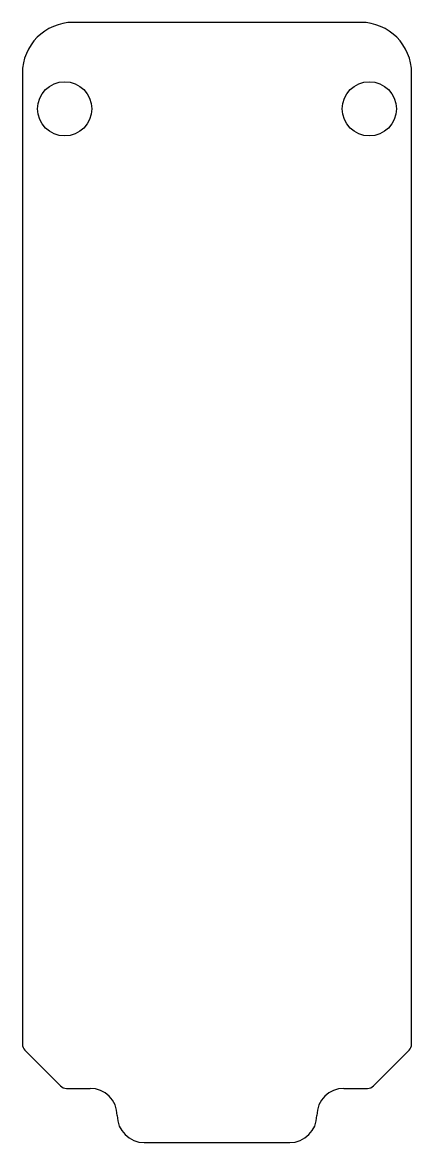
# Model space of a CAD drawing. Header units: millimetres. Extents: x -11.5 to 11.5, y 17 to 83.1.
import ezdxf

# ---------------------------------------------------------------- set-up
doc = ezdxf.new("R2010")
doc.units = ezdxf.units.MM

msp = doc.modelspace()

# ---------------------------------------------------------------- linework, layer by layer
at = {"color": 7, "linetype": 'Continuous', "lineweight": 25}
for p, q in [((8.5, 83.1), (-8.5, 83.1)), ((-11.5, 80.1), (-11.5, 22.807)), ((11.5, 22.807), (11.5, 80.1)), ((-11.354, 22.454), (-9.246, 20.346)), ((9.246, 20.346), (11.354, 22.454)), ((-8.893, 20.2), (-7.5, 20.2)), ((7.5, 20.2), (8.893, 20.2)), ((-4.3, 17), (4.3, 17))]:
    msp.add_line(p, q, dxfattribs=at)
for centre in [(-9, 78), (9, 78)]:
    msp.add_circle(centre, 1.6, dxfattribs=at)
for centre, radius, start, end in [((-8.5, 80.1), 3, 90, 180), ((8.5, 80.1), 3, 0, 90), ((-11, 22.807), 0.5, 180, 225), ((11, 22.807), 0.5, 315, 0), ((-8.893, 20.7), 0.5, 225, 270), ((-7.5, 18.6), 1.6, 0, 90), ((7.5, 18.6), 1.6, 90, 180), ((8.893, 20.7), 0.5, 270, 315), ((-4.3, 18.6), 1.6, 180, 270), ((4.3, 18.6), 1.6, 270, 0)]:
    msp.add_arc(centre, radius, start, end, dxfattribs=at)

doc.saveas('drawing.dxf')
